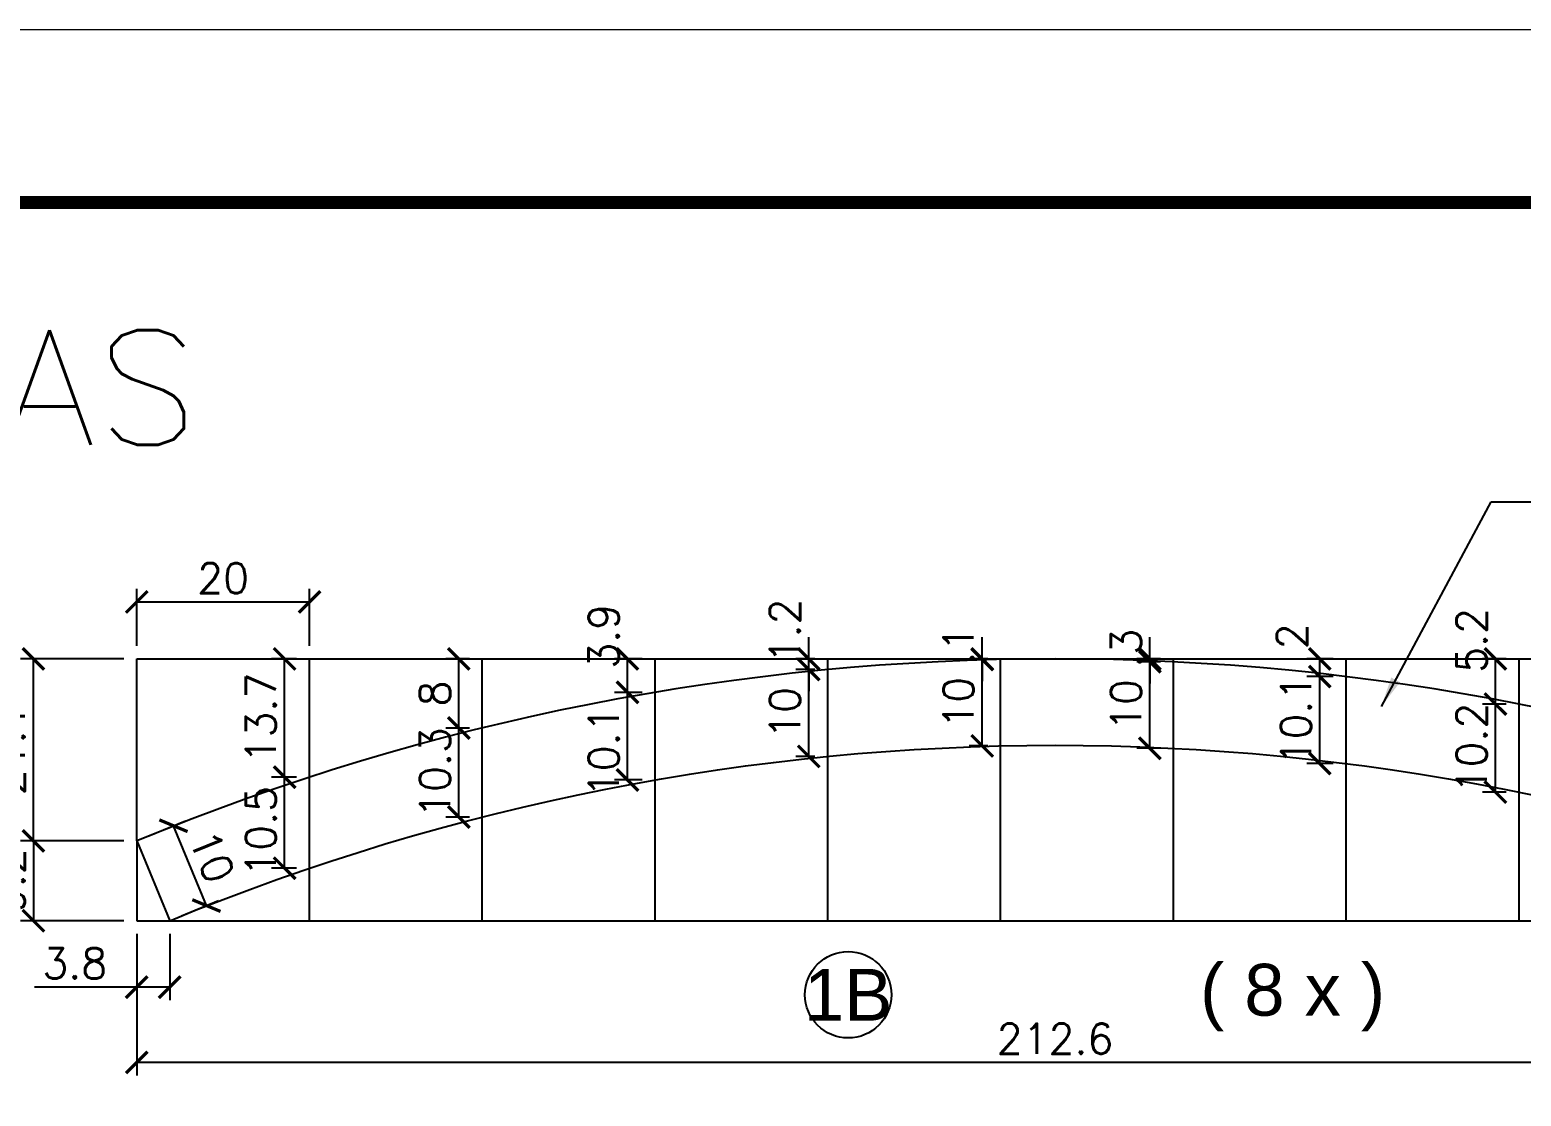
# Model space of a CAD drawing. Extents: x 2582 to 11841, y -26396 to 2611.
# Drawn here: x 3449.8 to 3795.1, y -324.3 to -77.3 of the extents above; entities that cross this region are included whole.
import ezdxf
from ezdxf.enums import TextEntityAlignment as Align

# ---------------------------------------------------------------- set-up
doc = ezdxf.new("R2010")
doc.units = 0
doc.linetypes.add('DASHED', pattern=[0.75, 0.5, -0.25])
for name, color, linetype in [('COTA', 241, 'Continuous'), ('Painéis', 200, 'Continuous'), ('Romaneio', 10, 'Continuous')]:
    doc.layers.add(name, color=color, linetype=linetype)
for name, color, linetype, lineweight in [('Folhas', 255, 'Continuous', 9), ('SARRAFO DE PRESSAO', 251, 'DASHED', 9), ('Texto Seção', 7, 'Continuous', 15)]:
    doc.layers.add(name, color=color, linetype=linetype, lineweight=lineweight)
doc.styles.add('ARIAL', font='arial.ttf')
doc.styles.add('COTA TECNICA', font='techl___.ttf', dxfattribs={"height": 10})
doc.styles.add('REGUA-120', font='ROMANS.shx', dxfattribs={"height": 15})
doc.styles.add('Romans', font='romans.shx')
doc.dimstyles.new('Cota Seção (2x)', dxfattribs={"dimtxt": 7, "dimasz": 5, "dimexe": 3, "dimexo": 3, "dimgap": 2, "dimtad": 3, "dimdec": 1, "dimlfac": 0.5, "dimzin": 12, "dimdsep": 46, "dimtxsty": 'Romans', "dimblk": 'ARCHTICK', "dimcen": 0, "dimclrd": 4, "dimclre": 4, "dimclrt": 1, "dimadec": 1, "dimazin": 3, "dimtfac": 1, "dimtdec": 1, "dimtmove": 0, "dimatfit": 3, "dimldrblk": 'OBLIQUE', "dimfxl": 1, "dimtolj": 1, "dimtzin": 12, "dimarcsym": 0})
doc.dimstyles.new('PAINEL', dxfattribs={"dimtxt": 10, "dimasz": 3, "dimexe": 3, "dimexo": 3, "dimgap": 3, "dimtad": 1, "dimdec": 1, "dimzin": 12, "dimdsep": 46, "dimtxsty": 'COTA TECNICA', "dimblk1": 'OBLIQUE', "dimblk2": 'OBLIQUE', "dimsah": 1, "dimcen": 0.9, "dimclrd": 4, "dimclre": 4, "dimclrt": 240, "dimadec": 1, "dimazin": 3, "dimtfac": 1, "dimtdec": 1, "dimtmove": 0, "dimatfit": 3, "dimfxl": 1, "dimtolj": 1, "dimtzin": 12, "dimarcsym": 0})

# ---------------------------------------------------------------- blocks, each defined once
blk = doc.blocks.new('9999999999')
at = {"layer": 'Folhas'}
blk.add_lwpolyline([(98138.98, 34190.21), (99623.98, 34190.21), (99623.98, 35240.21), (98138.98, 35240.21)], close=True, dxfattribs=at)
at = {"layer": 'Folhas', "color": 30, "const_width": 3}
blk.add_lwpolyline([(98213.98, 34230.21), (99583.98, 34230.21), (99583.98, 35200.21), (98213.98, 35200.21)], close=True, dxfattribs=at)
blk = doc.blocks.new('_ArchTick')
at = {"color": 0, "linetype": 'ByBlock', "const_width": 0.15}
blk.add_lwpolyline([(-0.5, -0.5), (0.5, 0.5)], dxfattribs=at)
blk = doc.blocks.new('*D204')
at = {"layer": 'COTA', "color": 4, "linetype": 'ByBlock', "lineweight": -2, "transparency": 16777216}
for p, q in [((3474.59, -286.67), (3474.59, -302.06)), ((3474.59, -299.06), (3450.92, -299.06)), ((3482.22, -299.06), (3474.59, -299.06))]:
    blk.add_line(p, q, dxfattribs=at)
at = {"layer": 'COTA', "color": 4, "lineweight": -2, "transparency": 16777216}
blk.add_line((3482.22, -286.67), (3482.22, -302.06), dxfattribs=at)
at = {"layer": 'Defpoints', "color": 0, "linetype": 'ByBlock', "transparency": 16777216}
for p in [(3474.59, -283.67), (3482.22, -283.67), (3474.59, -299.06)]:
    blk.add_point(p, dxfattribs=at)
at = {"layer": 'COTA', "color": 4, "linetype": 'ByBlock', "lineweight": -2, "transparency": 16777216, "xscale": 5, "yscale": 5, "zscale": 5, "rotation": 180}
blk.add_blockref('_ArchTick', (3474.59, -299.06), dxfattribs=at)
at = {"layer": 'COTA', "color": 4, "linetype": 'ByBlock', "lineweight": -2, "transparency": 16777216, "xscale": 5, "yscale": 5, "zscale": 5}
blk.add_blockref('_ArchTick', (3482.22, -299.06), dxfattribs=at)
at = {"layer": 'COTA', "color": 1, "linetype": 'ByBlock', "transparency": 16777216, "insert": (3460.25, -293.56), "char_height": 7, "attachment_point": 5, "style": 'Romans'}
blk.add_mtext('\\A1;3.8', dxfattribs=at)
blk = doc.blocks.new('_Oblique')
at = {"color": 0, "linetype": 'ByBlock', "lineweight": -2}
blk.add_line((-0.5, -0.5), (0.5, 0.5), dxfattribs=at)
blk = doc.blocks.new('*D117')
at = {"layer": 'COTA', "color": 4, "linetype": 'ByBlock', "lineweight": -2, "transparency": 16777216}
for p, q in [((3471.59, -223.03), (3447.67, -223.03)), ((3450.67, -265.18), (3450.67, -223.03))]:
    blk.add_line(p, q, dxfattribs=at)
at = {"layer": 'COTA', "color": 4, "lineweight": -2, "transparency": 16777216}
blk.add_line((3471.59, -265.18), (3447.67, -265.18), dxfattribs=at)
at = {"layer": 'Defpoints', "color": 0, "linetype": 'ByBlock', "transparency": 16777216}
for p in [(3450.67, -223.03), (3474.59, -223.03), (3474.59, -265.18)]:
    blk.add_point(p, dxfattribs=at)
at = {"layer": 'COTA', "color": 4, "linetype": 'ByBlock', "lineweight": -2, "transparency": 16777216, "xscale": 5, "yscale": 5, "zscale": 5}
for p, rotation in [((3450.67, -223.03), 90), ((3450.67, -265.18), 270)]:
    blk.add_blockref('_ArchTick', p, dxfattribs=dict(at, rotation=rotation))
at = {"layer": 'COTA', "color": 1, "linetype": 'ByBlock', "transparency": 16777216, "insert": (3445.17, -244.11), "char_height": 7, "attachment_point": 5, "rotation": 90, "style": 'Romans'}
blk.add_mtext('\\A1;21.1', dxfattribs=at)
blk = doc.blocks.new('*D118')
at = {"layer": 'COTA', "color": 4, "lineweight": -2, "transparency": 16777216}
blk.add_line((3471.59, -265.18), (3447.67, -265.18), dxfattribs=at)
at = {"layer": 'COTA', "color": 4, "linetype": 'ByBlock', "lineweight": -2, "transparency": 16777216}
for p, q in [((3450.67, -265.18), (3450.67, -283.67)), ((3471.59, -283.67), (3447.67, -283.67))]:
    blk.add_line(p, q, dxfattribs=at)
at = {"layer": 'Defpoints', "color": 0, "linetype": 'ByBlock', "transparency": 16777216}
for p in [(3474.59, -265.18), (3450.67, -283.67), (3474.59, -283.67)]:
    blk.add_point(p, dxfattribs=at)
at = {"layer": 'COTA', "color": 4, "linetype": 'ByBlock', "lineweight": -2, "transparency": 16777216, "xscale": 5, "yscale": 5, "zscale": 5}
for p, rotation in [((3450.67, -265.18), 90), ((3450.67, -283.67), 270)]:
    blk.add_blockref('_ArchTick', p, dxfattribs=dict(at, rotation=rotation))
at = {"layer": 'COTA', "color": 1, "linetype": 'ByBlock', "transparency": 16777216, "insert": (3445.17, -274.42), "char_height": 7, "attachment_point": 5, "rotation": 90, "style": 'Romans'}
blk.add_mtext('\\A1;9.2', dxfattribs=at)
blk = doc.blocks.new('*D119')
at = {"layer": 'COTA', "color": 4, "linetype": 'ByBlock', "lineweight": -2, "transparency": 16777216}
for p, q in [((3477.36, -264.04), (3485.87, -260.52)), ((3490.72, -280.16), (3483.09, -261.67))]:
    blk.add_line(p, q, dxfattribs=at)
at = {"layer": 'COTA', "color": 4, "lineweight": -2, "transparency": 16777216}
blk.add_line((3484.99, -282.52), (3493.5, -279.01), dxfattribs=at)
at = {"layer": 'Defpoints', "color": 0, "linetype": 'ByBlock', "transparency": 16777216}
for p in [(3483.09, -261.67), (3474.59, -265.18), (3482.22, -283.67)]:
    blk.add_point(p, dxfattribs=at)
at = {"layer": 'COTA', "color": 4, "linetype": 'ByBlock', "lineweight": -2, "transparency": 16777216, "xscale": 5, "yscale": 5, "zscale": 5}
for p, rotation in [((3483.09, -261.67), 112.4289528342819), ((3490.72, -280.16), 292.4289528342819)]:
    blk.add_blockref('_ArchTick', p, dxfattribs=dict(at, rotation=rotation))
at = {"layer": 'COTA', "color": 1, "linetype": 'ByBlock', "transparency": 16777216, "insert": (3491.99, -268.81), "char_height": 7, "attachment_point": 5, "rotation": 292.429, "style": 'Romans'}
blk.add_mtext('\\A1;10', dxfattribs=at)
blk = doc.blocks.new('*D822')
at = {"layer": 'COTA', "color": 4, "linetype": 'ByBlock', "lineweight": -2, "transparency": 16777216}
for p, q in [((3511.59, -250.43), (3505.82, -250.43)), ((3508.82, -271.51), (3508.82, -250.43))]:
    blk.add_line(p, q, dxfattribs=at)
at = {"layer": 'COTA', "color": 4, "lineweight": -2, "transparency": 16777216}
blk.add_line((3511.59, -271.51), (3505.82, -271.51), dxfattribs=at)
at = {"layer": 'Defpoints', "color": 0, "linetype": 'ByBlock', "transparency": 16777216}
for p in [(3508.82, -250.43), (3514.59, -250.43), (3514.59, -271.51)]:
    blk.add_point(p, dxfattribs=at)
at = {"layer": 'COTA', "color": 4, "linetype": 'ByBlock', "lineweight": -2, "transparency": 16777216, "xscale": 5, "yscale": 5, "zscale": 5}
for p, rotation in [((3508.82, -250.43), 90), ((3508.82, -271.51), 270)]:
    blk.add_blockref('_ArchTick', p, dxfattribs=dict(at, rotation=rotation))
at = {"layer": 'COTA', "color": 1, "linetype": 'ByBlock', "transparency": 16777216, "insert": (3503.32, -262.96), "char_height": 7, "attachment_point": 5, "rotation": 90, "style": 'Romans'}
blk.add_mtext('\\A1;10.5', dxfattribs=at)
blk = doc.blocks.new('*D823')
at = {"layer": 'COTA', "color": 4, "linetype": 'ByBlock', "lineweight": -2, "transparency": 16777216}
for p, q in [((3511.59, -223.03), (3505.82, -223.03)), ((3508.82, -250.43), (3508.82, -223.03))]:
    blk.add_line(p, q, dxfattribs=at)
at = {"layer": 'COTA', "color": 4, "lineweight": -2, "transparency": 16777216}
blk.add_line((3511.59, -250.43), (3505.82, -250.43), dxfattribs=at)
at = {"layer": 'Defpoints', "color": 0, "linetype": 'ByBlock', "transparency": 16777216}
for p in [(3508.82, -223.03), (3514.59, -223.03), (3514.59, -250.43)]:
    blk.add_point(p, dxfattribs=at)
at = {"layer": 'COTA', "color": 4, "linetype": 'ByBlock', "lineweight": -2, "transparency": 16777216, "xscale": 5, "yscale": 5, "zscale": 5}
for p, rotation in [((3508.82, -223.03), 90), ((3508.82, -250.43), 270)]:
    blk.add_blockref('_ArchTick', p, dxfattribs=dict(at, rotation=rotation))
at = {"layer": 'COTA', "color": 1, "linetype": 'ByBlock', "transparency": 16777216, "insert": (3503.32, -236.73), "char_height": 7, "attachment_point": 5, "rotation": 90, "style": 'Romans'}
blk.add_mtext('\\A1;13.7', dxfattribs=at)
blk = doc.blocks.new('*D824')
at = {"layer": 'COTA', "color": 4, "linetype": 'ByBlock', "lineweight": -2, "transparency": 16777216}
for p, q in [((3551.59, -239.04), (3546.14, -239.04)), ((3549.14, -259.65), (3549.14, -239.04))]:
    blk.add_line(p, q, dxfattribs=at)
at = {"layer": 'COTA', "color": 4, "lineweight": -2, "transparency": 16777216}
blk.add_line((3551.59, -259.65), (3546.14, -259.65), dxfattribs=at)
at = {"layer": 'Defpoints', "color": 0, "linetype": 'ByBlock', "transparency": 16777216}
for p in [(3549.14, -239.04), (3554.59, -239.04), (3554.59, -259.65)]:
    blk.add_point(p, dxfattribs=at)
at = {"layer": 'COTA', "color": 4, "linetype": 'ByBlock', "lineweight": -2, "transparency": 16777216, "xscale": 5, "yscale": 5, "zscale": 5}
for p, rotation in [((3549.14, -239.04), 90), ((3549.14, -259.65), 270)]:
    blk.add_blockref('_ArchTick', p, dxfattribs=dict(at, rotation=rotation))
at = {"layer": 'COTA', "color": 1, "linetype": 'ByBlock', "transparency": 16777216, "insert": (3543.64, -249.34), "char_height": 7, "attachment_point": 5, "rotation": 90, "style": 'Romans'}
blk.add_mtext('\\A1;10.3', dxfattribs=at)
blk = doc.blocks.new('*D825')
at = {"layer": 'COTA', "color": 4, "linetype": 'ByBlock', "lineweight": -2, "transparency": 16777216}
for p, q in [((3551.59, -223.03), (3546.14, -223.03)), ((3549.14, -239.04), (3549.14, -223.03))]:
    blk.add_line(p, q, dxfattribs=at)
at = {"layer": 'COTA', "color": 4, "lineweight": -2, "transparency": 16777216}
blk.add_line((3551.59, -239.04), (3546.14, -239.04), dxfattribs=at)
at = {"layer": 'Defpoints', "color": 0, "linetype": 'ByBlock', "transparency": 16777216}
for p in [(3549.14, -223.03), (3554.59, -223.03), (3554.59, -239.04)]:
    blk.add_point(p, dxfattribs=at)
at = {"layer": 'COTA', "color": 4, "linetype": 'ByBlock', "lineweight": -2, "transparency": 16777216, "xscale": 5, "yscale": 5, "zscale": 5}
for p, rotation in [((3549.14, -223.03), 90), ((3549.14, -239.04), 270)]:
    blk.add_blockref('_ArchTick', p, dxfattribs=dict(at, rotation=rotation))
at = {"layer": 'COTA', "color": 1, "linetype": 'ByBlock', "transparency": 16777216, "insert": (3543.64, -231.03), "char_height": 7, "attachment_point": 5, "rotation": 90, "style": 'Romans'}
blk.add_mtext('\\A1;8', dxfattribs=at)
blk = doc.blocks.new('*D826')
at = {"layer": 'COTA', "color": 4, "linetype": 'ByBlock', "lineweight": -2, "transparency": 16777216}
for p, q in [((3591.59, -230.78), (3585.2, -230.78)), ((3588.2, -251.07), (3588.2, -230.78))]:
    blk.add_line(p, q, dxfattribs=at)
at = {"layer": 'COTA', "color": 4, "lineweight": -2, "transparency": 16777216}
blk.add_line((3591.59, -251.07), (3585.2, -251.07), dxfattribs=at)
at = {"layer": 'Defpoints', "color": 0, "linetype": 'ByBlock', "transparency": 16777216}
for p in [(3588.2, -230.78), (3594.59, -230.78), (3594.59, -251.07)]:
    blk.add_point(p, dxfattribs=at)
at = {"layer": 'COTA', "color": 4, "linetype": 'ByBlock', "lineweight": -2, "transparency": 16777216, "xscale": 5, "yscale": 5, "zscale": 5}
for p, rotation in [((3588.2, -230.78), 90), ((3588.2, -251.07), 270)]:
    blk.add_blockref('_ArchTick', p, dxfattribs=dict(at, rotation=rotation))
at = {"layer": 'COTA', "color": 1, "linetype": 'ByBlock', "transparency": 16777216, "insert": (3582.7, -244.56), "char_height": 7, "attachment_point": 5, "rotation": 90, "style": 'Romans'}
blk.add_mtext('\\A1;10.1', dxfattribs=at)
blk = doc.blocks.new('*D827')
at = {"layer": 'COTA', "color": 4, "linetype": 'ByBlock', "lineweight": -2, "transparency": 16777216}
for p, q in [((3591.59, -223.03), (3585.2, -223.03)), ((3588.2, -230.78), (3588.2, -223.03))]:
    blk.add_line(p, q, dxfattribs=at)
at = {"layer": 'COTA', "color": 4, "lineweight": -2, "transparency": 16777216}
blk.add_line((3591.59, -230.78), (3585.2, -230.78), dxfattribs=at)
at = {"layer": 'Defpoints', "color": 0, "linetype": 'ByBlock', "transparency": 16777216}
for p in [(3588.2, -223.03), (3594.59, -223.03), (3594.59, -230.78)]:
    blk.add_point(p, dxfattribs=at)
at = {"layer": 'COTA', "color": 4, "linetype": 'ByBlock', "lineweight": -2, "transparency": 16777216, "xscale": 5, "yscale": 5, "zscale": 5}
for p, rotation in [((3588.2, -223.03), 90), ((3588.2, -230.78), 270)]:
    blk.add_blockref('_ArchTick', p, dxfattribs=dict(at, rotation=rotation))
at = {"layer": 'COTA', "color": 1, "linetype": 'ByBlock', "transparency": 16777216, "insert": (3582.7, -217.79), "char_height": 7, "attachment_point": 5, "rotation": 90, "style": 'Romans'}
blk.add_mtext('\\A1;3.9', dxfattribs=at)
blk = doc.blocks.new('*D828')
at = {"layer": 'COTA', "color": 4, "linetype": 'ByBlock', "lineweight": -2, "transparency": 16777216}
for p, q in [((3631.59, -225.52), (3627.15, -225.52)), ((3630.15, -245.61), (3630.15, -225.52))]:
    blk.add_line(p, q, dxfattribs=at)
at = {"layer": 'COTA', "color": 4, "lineweight": -2, "transparency": 16777216}
blk.add_line((3631.59, -245.61), (3627.15, -245.61), dxfattribs=at)
at = {"layer": 'Defpoints', "color": 0, "linetype": 'ByBlock', "transparency": 16777216}
for p in [(3630.15, -225.52), (3634.59, -225.52), (3634.59, -245.61)]:
    blk.add_point(p, dxfattribs=at)
at = {"layer": 'COTA', "color": 4, "linetype": 'ByBlock', "lineweight": -2, "transparency": 16777216, "xscale": 5, "yscale": 5, "zscale": 5}
for p, rotation in [((3630.15, -225.52), 90), ((3630.15, -245.61), 270)]:
    blk.add_blockref('_ArchTick', p, dxfattribs=dict(at, rotation=rotation))
at = {"layer": 'COTA', "color": 1, "linetype": 'ByBlock', "transparency": 16777216, "insert": (3624.65, -235.56), "char_height": 7, "attachment_point": 5, "rotation": 90, "style": 'Romans'}
blk.add_mtext('\\A1;10', dxfattribs=at)
blk = doc.blocks.new('*D829')
at = {"layer": 'COTA', "color": 4, "linetype": 'ByBlock', "lineweight": -2, "transparency": 16777216}
for p, q in [((3630.15, -223.03), (3630.15, -218.03)), ((3631.59, -223.03), (3627.15, -223.03)), ((3630.15, -225.52), (3630.15, -223.03)), ((3630.15, -225.52), (3630.15, -230.52))]:
    blk.add_line(p, q, dxfattribs=at)
at = {"layer": 'COTA', "color": 4, "lineweight": -2, "transparency": 16777216}
blk.add_line((3631.59, -225.52), (3627.15, -225.52), dxfattribs=at)
at = {"layer": 'Defpoints', "color": 0, "linetype": 'ByBlock', "transparency": 16777216}
for p in [(3630.15, -223.03), (3634.59, -223.03), (3634.59, -225.52)]:
    blk.add_point(p, dxfattribs=at)
at = {"layer": 'COTA', "color": 4, "linetype": 'ByBlock', "lineweight": -2, "transparency": 16777216, "xscale": 5, "yscale": 5, "zscale": 5}
for p, rotation in [((3630.15, -223.03), 270), ((3630.15, -225.52), 90)]:
    blk.add_blockref('_ArchTick', p, dxfattribs=dict(at, rotation=rotation))
at = {"layer": 'COTA', "color": 1, "linetype": 'ByBlock', "transparency": 16777216, "insert": (3624.65, -216.54), "char_height": 7, "attachment_point": 5, "rotation": 90, "style": 'Romans'}
blk.add_mtext('\\A1;1.2', dxfattribs=at)
blk = doc.blocks.new('*D830')
at = {"layer": 'COTA', "color": 4, "linetype": 'ByBlock', "lineweight": -2, "transparency": 16777216}
for p, q in [((3671.59, -223.17), (3667.33, -223.17)), ((3670.33, -243.18), (3670.33, -223.17))]:
    blk.add_line(p, q, dxfattribs=at)
at = {"layer": 'COTA', "color": 4, "lineweight": -2, "transparency": 16777216}
blk.add_line((3671.59, -243.18), (3667.33, -243.18), dxfattribs=at)
at = {"layer": 'Defpoints', "color": 0, "linetype": 'ByBlock', "transparency": 16777216}
for p in [(3670.33, -223.17), (3674.59, -223.17), (3674.59, -243.18)]:
    blk.add_point(p, dxfattribs=at)
at = {"layer": 'COTA', "color": 4, "linetype": 'ByBlock', "lineweight": -2, "transparency": 16777216, "xscale": 5, "yscale": 5, "zscale": 5}
for p, rotation in [((3670.33, -223.17), 90), ((3670.33, -243.18), 270)]:
    blk.add_blockref('_ArchTick', p, dxfattribs=dict(at, rotation=rotation))
at = {"layer": 'COTA', "color": 1, "linetype": 'ByBlock', "transparency": 16777216, "insert": (3664.83, -233.18), "char_height": 7, "attachment_point": 5, "rotation": 90, "style": 'Romans'}
blk.add_mtext('\\A1;10', dxfattribs=at)
blk = doc.blocks.new('*D831')
at = {"layer": 'COTA', "color": 4, "linetype": 'ByBlock', "lineweight": -2, "transparency": 16777216}
for p, q in [((3670.33, -223.03), (3670.33, -218.03)), ((3671.59, -223.03), (3667.33, -223.03)), ((3670.33, -223.17), (3670.33, -223.03)), ((3670.33, -223.17), (3670.33, -228.17))]:
    blk.add_line(p, q, dxfattribs=at)
at = {"layer": 'COTA', "color": 4, "lineweight": -2, "transparency": 16777216}
blk.add_line((3671.59, -223.17), (3667.33, -223.17), dxfattribs=at)
at = {"layer": 'Defpoints', "color": 0, "linetype": 'ByBlock', "transparency": 16777216}
for p in [(3670.33, -223.03), (3674.59, -223.03), (3674.59, -223.17)]:
    blk.add_point(p, dxfattribs=at)
at = {"layer": 'COTA', "color": 4, "linetype": 'ByBlock', "lineweight": -2, "transparency": 16777216, "xscale": 5, "yscale": 5, "zscale": 5}
for p, rotation in [((3670.33, -223.03), 270), ((3670.33, -223.17), 90)]:
    blk.add_blockref('_ArchTick', p, dxfattribs=dict(at, rotation=rotation))
at = {"layer": 'COTA', "color": 1, "linetype": 'ByBlock', "transparency": 16777216, "insert": (3664.83, -219.87), "char_height": 7, "attachment_point": 5, "rotation": 90, "style": 'Romans'}
blk.add_mtext('\\A1;.1', dxfattribs=at)
blk = doc.blocks.new('*D832')
at = {"layer": 'COTA', "color": 4, "linetype": 'ByBlock', "lineweight": -2, "transparency": 16777216}
for p, q in [((3711.59, -223.7), (3706.13, -223.7)), ((3709.13, -243.73), (3709.13, -223.7))]:
    blk.add_line(p, q, dxfattribs=at)
at = {"layer": 'COTA', "color": 4, "lineweight": -2, "transparency": 16777216}
blk.add_line((3711.59, -243.73), (3706.13, -243.73), dxfattribs=at)
at = {"layer": 'Defpoints', "color": 0, "linetype": 'ByBlock', "transparency": 16777216}
for p in [(3709.13, -223.7), (3714.59, -223.7), (3714.59, -243.73)]:
    blk.add_point(p, dxfattribs=at)
at = {"layer": 'COTA', "color": 4, "linetype": 'ByBlock', "lineweight": -2, "transparency": 16777216, "xscale": 5, "yscale": 5, "zscale": 5}
for p, rotation in [((3709.13, -223.7), 90), ((3709.13, -243.73), 270)]:
    blk.add_blockref('_ArchTick', p, dxfattribs=dict(at, rotation=rotation))
at = {"layer": 'COTA', "color": 1, "linetype": 'ByBlock', "transparency": 16777216, "insert": (3703.63, -233.72), "char_height": 7, "attachment_point": 5, "rotation": 90, "style": 'Romans'}
blk.add_mtext('\\A1;10', dxfattribs=at)
blk = doc.blocks.new('*D833')
at = {"layer": 'COTA', "color": 4, "linetype": 'ByBlock', "lineweight": -2, "transparency": 16777216}
for p, q in [((3709.13, -223.03), (3709.13, -218.03)), ((3711.59, -223.03), (3706.13, -223.03)), ((3709.13, -223.7), (3709.13, -223.03)), ((3709.13, -223.7), (3709.13, -228.7))]:
    blk.add_line(p, q, dxfattribs=at)
at = {"layer": 'COTA', "color": 4, "lineweight": -2, "transparency": 16777216}
blk.add_line((3711.59, -223.7), (3706.13, -223.7), dxfattribs=at)
at = {"layer": 'Defpoints', "color": 0, "linetype": 'ByBlock', "transparency": 16777216}
for p in [(3709.13, -223.03), (3714.59, -223.03), (3714.59, -223.7)]:
    blk.add_point(p, dxfattribs=at)
at = {"layer": 'COTA', "color": 4, "linetype": 'ByBlock', "lineweight": -2, "transparency": 16777216, "xscale": 5, "yscale": 5, "zscale": 5}
for p, rotation in [((3709.13, -223.03), 270), ((3709.13, -223.7), 90)]:
    blk.add_blockref('_ArchTick', p, dxfattribs=dict(at, rotation=rotation))
at = {"layer": 'COTA', "color": 1, "linetype": 'ByBlock', "transparency": 16777216, "insert": (3703.63, -220.53), "char_height": 7, "attachment_point": 5, "rotation": 90, "style": 'Romans'}
blk.add_mtext('\\A1;.3', dxfattribs=at)
blk = doc.blocks.new('*D834')
at = {"layer": 'COTA', "color": 4, "linetype": 'ByBlock', "lineweight": -2, "transparency": 16777216}
for p, q in [((3751.59, -227.12), (3745.45, -227.12)), ((3748.45, -247.28), (3748.45, -227.12))]:
    blk.add_line(p, q, dxfattribs=at)
at = {"layer": 'COTA', "color": 4, "lineweight": -2, "transparency": 16777216}
blk.add_line((3751.59, -247.28), (3745.45, -247.28), dxfattribs=at)
at = {"layer": 'Defpoints', "color": 0, "linetype": 'ByBlock', "transparency": 16777216}
for p in [(3748.45, -227.12), (3754.59, -227.12), (3754.59, -247.28)]:
    blk.add_point(p, dxfattribs=at)
at = {"layer": 'COTA', "color": 4, "linetype": 'ByBlock', "lineweight": -2, "transparency": 16777216, "xscale": 5, "yscale": 5, "zscale": 5}
for p, rotation in [((3748.45, -227.12), 90), ((3748.45, -247.28), 270)]:
    blk.add_blockref('_ArchTick', p, dxfattribs=dict(at, rotation=rotation))
at = {"layer": 'COTA', "color": 1, "linetype": 'ByBlock', "transparency": 16777216, "insert": (3742.95, -237.2), "char_height": 7, "attachment_point": 5, "rotation": 90, "style": 'Romans'}
blk.add_mtext('\\A1;10.1', dxfattribs=at)
blk = doc.blocks.new('*D835')
at = {"layer": 'COTA', "color": 4, "linetype": 'ByBlock', "lineweight": -2, "transparency": 16777216}
for p, q in [((3751.59, -223.03), (3745.45, -223.03)), ((3748.45, -227.12), (3748.45, -223.03))]:
    blk.add_line(p, q, dxfattribs=at)
at = {"layer": 'COTA', "color": 4, "lineweight": -2, "transparency": 16777216}
blk.add_line((3751.59, -227.12), (3745.45, -227.12), dxfattribs=at)
at = {"layer": 'Defpoints', "color": 0, "linetype": 'ByBlock', "transparency": 16777216}
for p in [(3748.45, -223.03), (3754.59, -223.03), (3754.59, -227.12)]:
    blk.add_point(p, dxfattribs=at)
at = {"layer": 'COTA', "color": 4, "linetype": 'ByBlock', "lineweight": -2, "transparency": 16777216, "xscale": 5, "yscale": 5, "zscale": 5}
for p, rotation in [((3748.45, -223.03), 90), ((3748.45, -227.12), 270)]:
    blk.add_blockref('_ArchTick', p, dxfattribs=dict(at, rotation=rotation))
at = {"layer": 'COTA', "color": 1, "linetype": 'ByBlock', "transparency": 16777216, "insert": (3742.03, -217.78), "char_height": 7, "attachment_point": 5, "rotation": 90, "style": 'Romans'}
blk.add_mtext('\\A1;2', dxfattribs=at)
blk = doc.blocks.new('*D836')
at = {"layer": 'COTA', "color": 4, "linetype": 'ByBlock', "lineweight": -2, "transparency": 16777216}
for p, q in [((3791.59, -233.48), (3786.12, -233.48)), ((3789.12, -253.88), (3789.12, -233.48))]:
    blk.add_line(p, q, dxfattribs=at)
at = {"layer": 'COTA', "color": 4, "lineweight": -2, "transparency": 16777216}
blk.add_line((3791.59, -253.88), (3786.12, -253.88), dxfattribs=at)
at = {"layer": 'Defpoints', "color": 0, "linetype": 'ByBlock', "transparency": 16777216}
for p in [(3789.12, -233.48), (3794.59, -233.48), (3794.59, -253.88)]:
    blk.add_point(p, dxfattribs=at)
at = {"layer": 'COTA', "color": 4, "linetype": 'ByBlock', "lineweight": -2, "transparency": 16777216, "xscale": 5, "yscale": 5, "zscale": 5}
for p, rotation in [((3789.12, -233.48), 90), ((3789.12, -253.88), 270)]:
    blk.add_blockref('_ArchTick', p, dxfattribs=dict(at, rotation=rotation))
at = {"layer": 'COTA', "color": 1, "linetype": 'ByBlock', "transparency": 16777216, "insert": (3783.62, -243.68), "char_height": 7, "attachment_point": 5, "rotation": 90, "style": 'Romans'}
blk.add_mtext('\\A1;10.2', dxfattribs=at)
blk = doc.blocks.new('*D837')
at = {"layer": 'COTA', "color": 4, "linetype": 'ByBlock', "lineweight": -2, "transparency": 16777216}
for p, q in [((3791.59, -223.03), (3786.12, -223.03)), ((3789.12, -233.48), (3789.12, -223.03))]:
    blk.add_line(p, q, dxfattribs=at)
at = {"layer": 'COTA', "color": 4, "lineweight": -2, "transparency": 16777216}
blk.add_line((3791.59, -233.48), (3786.12, -233.48), dxfattribs=at)
at = {"layer": 'Defpoints', "color": 0, "linetype": 'ByBlock', "transparency": 16777216}
for p in [(3789.12, -223.03), (3794.59, -223.03), (3794.59, -233.48)]:
    blk.add_point(p, dxfattribs=at)
at = {"layer": 'COTA', "color": 4, "linetype": 'ByBlock', "lineweight": -2, "transparency": 16777216, "xscale": 5, "yscale": 5, "zscale": 5}
for p, rotation in [((3789.12, -223.03), 90), ((3789.12, -233.48), 270)]:
    blk.add_blockref('_ArchTick', p, dxfattribs=dict(at, rotation=rotation))
at = {"layer": 'COTA', "color": 1, "linetype": 'ByBlock', "transparency": 16777216, "insert": (3783.62, -218.74), "char_height": 7, "attachment_point": 5, "rotation": 90, "style": 'Romans'}
blk.add_mtext('\\A1;5.2', dxfattribs=at)
blk = doc.blocks.new('*D842')
at = {"layer": 'COTA', "color": 4, "linetype": 'ByBlock', "lineweight": -2, "transparency": 16777216}
for p, q in [((3474.59, -286.67), (3474.59, -319.5)), ((3899.77, -316.5), (3474.59, -316.5))]:
    blk.add_line(p, q, dxfattribs=at)
at = {"layer": 'COTA', "color": 4, "lineweight": -2, "transparency": 16777216}
blk.add_line((3899.77, -286.67), (3899.77, -319.5), dxfattribs=at)
at = {"layer": 'Defpoints', "color": 0, "linetype": 'ByBlock', "transparency": 16777216}
for p in [(3474.59, -283.67), (3899.77, -283.67), (3474.59, -316.5)]:
    blk.add_point(p, dxfattribs=at)
at = {"layer": 'COTA', "color": 4, "linetype": 'ByBlock', "lineweight": -2, "transparency": 16777216, "xscale": 5, "yscale": 5, "zscale": 5, "rotation": 180}
blk.add_blockref('_ArchTick', (3474.59, -316.5), dxfattribs=at)
at = {"layer": 'COTA', "color": 4, "linetype": 'ByBlock', "lineweight": -2, "transparency": 16777216, "xscale": 5, "yscale": 5, "zscale": 5}
blk.add_blockref('_ArchTick', (3899.77, -316.5), dxfattribs=at)
at = {"layer": 'COTA', "color": 1, "linetype": 'ByBlock', "transparency": 16777216, "insert": (3687.18, -311), "char_height": 7, "attachment_point": 5, "style": 'Romans'}
blk.add_mtext('\\A1;212.6', dxfattribs=at)
blk = doc.blocks.new('*D843')
at = {"layer": 'COTA', "color": 4, "lineweight": -2, "transparency": 16777216}
blk.add_line((3474.59, -220.03), (3474.59, -206.83), dxfattribs=at)
at = {"layer": 'COTA', "color": 4, "linetype": 'ByBlock', "lineweight": -2, "transparency": 16777216}
for p, q in [((3514.59, -220.03), (3514.59, -206.83)), ((3474.59, -209.83), (3514.59, -209.83))]:
    blk.add_line(p, q, dxfattribs=at)
at = {"layer": 'Defpoints', "color": 0, "linetype": 'ByBlock', "transparency": 16777216}
for p in [(3514.59, -209.83), (3474.59, -223.03), (3514.59, -223.03)]:
    blk.add_point(p, dxfattribs=at)
at = {"layer": 'COTA', "color": 4, "linetype": 'ByBlock', "lineweight": -2, "transparency": 16777216, "xscale": 5, "yscale": 5, "zscale": 5, "rotation": 180}
blk.add_blockref('_ArchTick', (3474.59, -209.83), dxfattribs=at)
at = {"layer": 'COTA', "color": 4, "linetype": 'ByBlock', "lineweight": -2, "transparency": 16777216, "xscale": 5, "yscale": 5, "zscale": 5}
blk.add_blockref('_ArchTick', (3514.59, -209.83), dxfattribs=at)
at = {"layer": 'COTA', "color": 1, "linetype": 'ByBlock', "transparency": 16777216, "insert": (3494.59, -204.33), "char_height": 7, "attachment_point": 5, "style": 'Romans'}
blk.add_mtext('\\A1;20', dxfattribs=at)

msp = doc.modelspace()

# ---------------------------------------------------------------- linework, layer by layer
at = {"layer": 'COTA', "linetype": 'ByBlock'}
for p, q in [((3474.59, -223.03), (3899.77, -223.03)), ((3474.59, -265.18), (3474.59, -223.03)), ((3514.59, -283.67), (3514.59, -223.03)), ((3554.59, -283.67), (3554.59, -223.03)), ((3594.59, -283.67), (3594.59, -223.03)), ((3634.59, -283.67), (3634.59, -223.03)), ((3674.59, -283.67), (3674.59, -223.03)), ((3714.59, -283.67), (3714.59, -223.03)), ((3754.59, -283.67), (3754.59, -223.03)), ((3794.59, -283.67), (3794.59, -223.03)), ((3474.59, -265.18), (3474.59, -283.67)), ((3474.59, -283.67), (3899.77, -283.67))]:
    msp.add_line(p, q, dxfattribs=at)
at = {"layer": 'Painéis'}
msp.add_lwpolyline([(3892.14, -283.67), (3899.77, -265.18, 0.198268), (3474.59, -265.18), (3482.22, -283.67, -0.198268)], format="xyb", close=True, dxfattribs=at)
at = {"layer": 'Romaneio', "color": 1, "linetype": 'ByBlock'}
msp.add_circle((3639.29, -300.82), 10, dxfattribs=at)

# ---------------------------------------------------------------- block references
at = {"layer": 'SARRAFO DE PRESSAO', "color": 6, "linetype": 'ByBlock'}
msp.add_blockref('9999999999', (-95557.34, -35317.53), dxfattribs=at)

# ---------------------------------------------------------------- texts
at = {"layer": 'Romaneio', "color": 255, "linetype": 'ByBlock', "style": 'ARIAL'}
for s, p in [('( 8 x )', (3742.17, -299.66)), ('1B', (3639.29, -300.82))]:
    msp.add_text(s, height=12, dxfattribs=at).set_placement(p, align=Align.MIDDLE_CENTER)
at = {"layer": 'Texto Seção', "style": 'REGUA-120', "width": 1.05}
msp.add_text('VR101 CAMBOTAS', height=26.5859, dxfattribs=at).set_placement((3160.12, -173.47))

# ---------------------------------------------------------------- dimensions: what is measured, and where the dimension line sits
at = {"layer": 'COTA', "linetype": 'ByBlock'}
for base, p1, p2, picture, middle in [((3514.59, -209.83), (3474.59, -223.03), (3514.59, -223.03), '*D843', (3494.59, -204.33)), ((3474.59, -299.06), (3482.22, -283.67), (3474.59, -283.67), '*D204', (3460.25, -293.56)), ((3474.59, -316.5), (3899.77, -283.67), (3474.59, -283.67), '*D842', (3687.18, -311))]:
    dim = msp.add_linear_dim(base=base, p1=p1, p2=p2, dimstyle='Cota Seção (2x)', dxfattribs=at)
    dim.commit()
    dim.dimension.update_dxf_attribs({"geometry": picture, "text_midpoint": middle})
for base, p1, p2, picture, middle in [((3630.15, -223.03), (3634.59, -225.52), (3634.59, -223.03), '*D829', (3630.15, -216.54)), ((3588.2, -223.03), (3594.59, -230.78), (3594.59, -223.03), '*D827', (3588.2, -217.79)), ((3789.12, -223.03), (3794.59, -233.48), (3794.59, -223.03), '*D837', (3789.12, -218.74)), ((3670.33, -223.03), (3674.59, -223.17), (3674.59, -223.03), '*D831', (3670.33, -219.87)), ((3709.13, -223.03), (3714.59, -223.7), (3714.59, -223.03), '*D833', (3709.13, -220.53)), ((3748.45, -223.03), (3754.59, -227.12), (3754.59, -223.03), '*D835', (3747.53, -217.78))]:
    dim = msp.add_linear_dim(base=base, p1=p1, p2=p2, angle=90, dimstyle='Cota Seção (2x)', override={"dimtmove": 1}, dxfattribs=at)
    dim.commit()
    dim.dimension.update_dxf_attribs({"geometry": picture, "text_midpoint": middle, "dimtype": 160})
for base, p1, p2, picture, middle in [((3450.67, -223.03), (3474.59, -265.18), (3474.59, -223.03), '*D117', (3445.17, -244.11)), ((3670.33, -223.17), (3674.59, -243.18), (3674.59, -223.17), '*D830', (3664.83, -233.18)), ((3709.13, -223.7), (3714.59, -243.73), (3714.59, -223.7), '*D832', (3703.63, -233.72)), ((3630.15, -225.52), (3634.59, -245.61), (3634.59, -225.52), '*D828', (3624.65, -235.56))]:
    dim = msp.add_linear_dim(base=base, p1=p1, p2=p2, angle=90, dimstyle='Cota Seção (2x)', dxfattribs=at)
    dim.commit()
    dim.dimension.update_dxf_attribs({"geometry": picture, "text_midpoint": middle})
for base, p1, p2, picture, middle in [((3508.82, -223.03), (3514.59, -250.43), (3514.59, -223.03), '*D823', (3503.32, -236.73)), ((3549.14, -223.03), (3554.59, -239.04), (3554.59, -223.03), '*D825', (3543.64, -231.03))]:
    dim = msp.add_linear_dim(base=base, p1=p1, p2=p2, angle=90, dimstyle='Cota Seção (2x)', override={"dimtmove": 1}, dxfattribs=at)
    dim.commit()
    dim.dimension.update_dxf_attribs({"geometry": picture, "text_midpoint": middle})
for base, p1, p2, picture, middle in [((3748.45, -227.12), (3754.59, -247.28), (3754.59, -227.12), '*D834', (3748.45, -237.2)), ((3588.2, -230.78), (3594.59, -251.07), (3594.59, -230.78), '*D826', (3588.2, -244.56)), ((3789.12, -233.48), (3794.59, -253.88), (3794.59, -233.48), '*D836', (3789.12, -243.68)), ((3549.14, -239.04), (3554.59, -259.65), (3554.59, -239.04), '*D824', (3549.14, -249.34)), ((3508.82, -250.43), (3514.59, -271.51), (3514.59, -250.43), '*D822', (3508.82, -262.96)), ((3450.67, -283.67), (3474.59, -265.18), (3474.59, -283.67), '*D118', (3450.67, -274.42))]:
    dim = msp.add_linear_dim(base=base, p1=p1, p2=p2, angle=90, dimstyle='Cota Seção (2x)', dxfattribs=at)
    dim.commit()
    dim.dimension.update_dxf_attribs({"geometry": picture, "text_midpoint": middle, "dimtype": 160})
dim = msp.add_aligned_dim(p1=(3482.22, -283.67), p2=(3474.59, -265.18), distance=-9.2, dimstyle='Cota Seção (2x)', dxfattribs=at)
dim.commit()
dim.dimension.update_dxf_attribs({"geometry": '*D119', "text_midpoint": (3491.99, -268.81)})

# ---------------------------------------------------------------- leaders
at = {"annotation_type": 0, "has_hookline": 1, "hookline_direction": 1, "horizontal_direction": (-1, 0, 0)}
msp.add_leader([(3762.72, -234.05), (3788.12, -186.69), (3833.8, -186.69)], dimstyle='PAINEL', override={"dimasz": 7}, dxfattribs=at)

doc.saveas('drawing.dxf')
